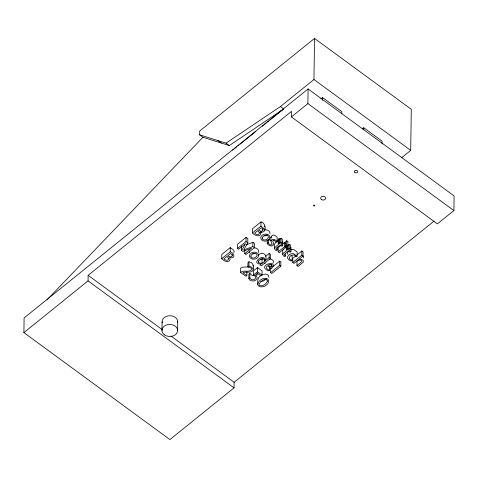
<?xml version="1.0" encoding="UTF-8"?>
<svg xmlns="http://www.w3.org/2000/svg" width="478" height="478" viewBox="0 0 478 478"><rect width="100%" height="100%" fill="white"/><g stroke="black" fill="none" stroke-linecap="round" stroke-linejoin="round"><path stroke-width="0.72" d="M232.302 255.808L231.908 254.553L230.593 253.471L227.767 255.748C228.974 256.871 231.286 257.475 232.302 255.808L232.326 254.398M262.996 230.109L262.595 228.854L261.281 227.773L258.461 230.049C259.668 231.173 261.98 231.776 262.996 230.109L263.014 228.699M23.9 332.616L24.103 317.954L308.101 88.95L454.1 195.92L453.897 210.577L437.4 223.877L291.401 116.907L291.478 111.362L88.131 275.334L88.054 280.879L23.9 332.616L169.899 439.581L234.053 387.849L234.13 382.304L433.994 221.147M161.958 330.573L162.078 321.861M177.631 330.328L177.75 321.616M199.649 134.844L226.034 143.143L280.431 106.54L283.723 108.954L229.326 145.557L202.947 137.258L199.649 134.844L199.702 131.014L314.536 38.419L411.289 109.307L410.716 150.391L401.526 157.806M230.288 247.598L230.229 251.822C235.367 253.418 235.26 259.279 229.434 257.493L230.187 259.417C228.962 263.665 223.573 260.874 221.75 258.664L221.81 254.433L230.288 247.598C231.513 248.787 235.206 250.209 233.909 252.468M244.742 253.681L251.637 248.118L242.836 251.41L241.605 250.508L245.555 243.637L238.642 249.211L237.554 248.411L237.614 244.186L246.092 237.351L247.849 238.642L247.795 242.866L243.714 249.976L252.832 246.558L254.404 247.712L245.925 254.547L244.742 253.681L244.79 250.155M246.905 272.006L246.857 275.525L245.865 276.326L240.53 272.418L240.589 268.194L242.495 267.16L248.602 266.915M241.605 250.508L241.665 246.284M237.554 248.411L246.033 241.575L246.092 237.351M240.53 272.418C243.493 269.55 248.68 272.884 251.482 269.741L251.398 268.469L250.795 267.871L247.915 266.808L247.974 262.583L248.972 261.777C253.501 262.153 254.481 267.399 252.707 270.799C250.119 273.494 246.027 271.146 242.961 272.675L246.857 275.525M247.915 266.808L248.913 266.007L248.972 261.777M249.88 273.506L249.821 277.73C251.96 282.6 259.339 277.7 253.352 275.113L253.412 270.889L257.54 267.561L262.075 270.883L262.016 275.113L261.03 275.908L257.54 273.35L255.306 275.149C261.293 279.283 251.243 283.962 248.817 278.543L248.871 274.318L249.88 273.506L252.151 275.495L254.087 275.442M252.444 232.959L252.504 228.735L260.982 221.9C266.521 222.927 266.909 234.304 260.128 231.794L260.88 233.718C259.656 237.966 254.266 235.176 252.444 232.959L260.922 226.124L260.982 221.9M252.832 246.558L252.892 242.334L246.379 244.772M254.404 247.712L254.463 243.487L252.892 242.334M253.352 275.113L257.481 271.785L257.54 267.561M257.767 284.308C258.269 279.809 265.768 275.782 268.767 280.198C269.275 284.715 262.697 288.545 258.855 286.173A3.376 2.593 0.8 0 1 257.767 284.308C257.558 281.381 257.451 277.861 260.271 276.081M264.866 259.709L264.842 261.119L261.98 263.426L259.01 262.828L258.479 262.231L258.496 260.821M261.98 263.426L262.04 259.201L263.187 258.275M265.619 260.492C263.599 251.924 249.785 264.507 261.275 263.993L260.104 264.937L261.305 265.816L270.351 258.52L270.411 254.296L269.21 253.418L269.15 257.642L265.619 260.492C267.644 254.762 262.852 251.225 258.341 254.888M276.141 242.274C275.477 241.294 273.822 239.598 272.705 240.918L273.81 244.294C272.789 247.449 268.301 245.776 267.208 243.445L267.256 239.92M271.014 241.02C271.91 238.152 275.884 239.55 277.085 241.515L277.138 237.291C271.48 230.964 269.084 239.586 272.131 244.073L272.06 244.401C270.727 245.895 268.732 243.977 268.242 242.609L268.283 239.789M269.604 270.213C267.537 269.897 265.003 267.561 267.322 265.708L271.468 268.75C279.732 258.568 255.33 265.332 268.714 270.936L269.604 270.213L269.652 266.694M272.92 266.575L279.702 261.108L280.897 261.98L280.837 266.204L271.791 273.5L270.602 272.627L270.656 268.403M271.122 267.19L272.084 265.887L271.492 264.788L269.986 264.352L268.224 265.063L271.122 267.19L271.163 264.376M277.3 247.126L277.264 249.946L276.481 250.574L275.382 249.988L274.456 248.554L274.515 244.33L275.376 242.854L278.513 240.326M274.456 248.554L275.322 247.078L278.973 244.127L278.148 243.523L278.208 239.299L279.056 238.618L279.881 239.221L279.821 243.445L278.997 242.842L279.056 238.618M285.623 246.272L285.605 247.682L279.385 252.701L278.19 251.822L278.25 247.598L281.076 245.322M270.602 272.627L279.648 265.332L279.702 261.108M279.821 243.445L280.95 242.537L281.01 238.313L282.313 239.096L282.253 243.32L281.016 244.318L282.737 245.578L281.889 246.266L280.168 245.005L276.254 248.267L276.2 249.163L277.264 249.946M282.737 245.578L282.791 241.354M285.521 253.155L285.486 255.969L284.703 256.596L283.603 256.011L282.683 254.577L282.743 250.353L283.603 248.877M278.19 251.822L284.41 246.809L284.47 242.585L285.665 243.457M285.539 245.901L285.599 241.671L286.728 240.763L287.923 241.635L287.864 245.859L286.734 246.773L285.539 245.901L286.669 244.987L286.728 240.763M282.683 254.577L283.544 253.101L287.194 250.155L286.376 249.552L286.424 246.027M286.376 249.552L287.218 248.865L287.26 246.051M287.218 248.865L288.043 249.468L288.103 245.244L289.232 244.336L290.534 245.118L290.475 249.349L289.238 250.347L290.959 251.601L290.11 252.288L288.389 251.028L284.476 254.29L284.422 255.192L285.486 255.969M288.043 249.468L289.172 248.56L289.232 244.336M290.959 251.601L291.018 247.377M292.142 260.259C284.828 258.819 293.677 251.53 296.121 256.937L297.065 256.178L293.946 253.908A3.794 2.916 0.8 0 0 291.425 253.758L289.811 254.392L287.959 256.142A4.583 3.519 0.8 0 0 287.619 258.144L288.837 259.847L291.168 261.042L292.142 260.259L292.201 256.029L291.048 255.646M297.346 254.631L301.869 250.986L303.064 251.858L303.004 256.083L299.007 259.303L301.038 259.285L302.628 259.942L303.267 260.612L303.261 262.117L298.141 266.443L296.946 265.571L301.588 261.741A1.105 0.848 0.8 0 0 301.409 260.546L300.005 260.044L297.985 260.128L293.958 263.378L292.763 262.506L292.823 258.275L295.649 255.999M296.946 265.571L297.005 261.341L299.061 259.691M297.065 256.178L297.125 251.948L294.006 249.683A3.794 2.916 0.8 0 0 291.484 249.534L290.666 249.779M292.763 262.506L301.809 255.21L301.869 250.986M291.401 116.907L307.898 103.607L308.101 88.95M280.431 106.54L313.962 79.503L314.536 38.419M322.525 100.362L322.566 97.56L341.806 111.655L341.776 113.758M382.018 143.95L382.059 141.147L363.74 127.728L362.252 128.929M253.25 265.081L253.077 266.103M268.911 277.443C269.323 273.416 263.563 273.338 261.281 275.352M269.962 233.814C270.56 231.035 266.981 229.303 264.639 229.918M249.504 251.022L249.713 252.934M264.937 225.945L264.603 226.769M303.321 257.893L303.327 256.387L302.688 255.718M273.691 240.685L273.87 240.07M258.329 252.504C259.811 249.952 256.495 247.616 254.135 247.855M260.845 232.971L261.609 231.705M273.028 263.073C274.713 260.863 271.582 258.729 269.496 259.148M256.764 275.34L257.319 274.145L257.104 272.848M47.155 299.682L202.947 137.258M289.094 250.705L288.019 251.912A4.583 3.519 0.8 0 0 287.678 253.92L287.911 254.541M266.276 278.829L263.605 280.921L260.833 281.697M232.571 150.206L233.73 149.267M234.895 148.329L236.64 146.925M237.799 145.987L238.964 145.049M240.129 144.111L255.24 131.928M262.219 126.3L263.378 125.361M264.543 124.423L266.288 123.019M267.447 122.081L268.612 121.143M269.771 120.205L283.723 108.954M320.852 98.94L322.566 97.56M221.75 258.664L230.229 251.822M267.208 243.445L268.242 242.609M279.881 239.221L281.01 238.313M278.148 243.523L278.997 242.842M265.678 256.268L269.21 253.418M282.773 243.953L284.47 242.585M285.169 247.61L286.734 246.349M248.817 278.543L249.821 277.73M267.28 234.758L264.997 235.875L263.952 235.803M254.762 253.573L252.605 253.854M271.456 240.673L270.321 240.607L268.983 239.514M262.04 259.201L260.307 259.118M248.913 266.007L251.81 267.31L253.191 269.311M280.95 242.537L282.253 243.32M289.172 248.56L290.475 249.349M313.962 79.503L410.716 150.391M307.898 103.607L453.897 210.577M226.034 143.143L229.326 145.557M218.076 140.64L221.368 143.053M301.809 255.21L303.004 256.083M260.922 226.124L264.316 228.795L264.878 230.175M286.669 244.987L287.864 245.859M284.41 246.809L285.605 247.682M269.15 257.642L270.351 258.52M279.648 265.332L280.837 266.204M246.033 241.575L247.795 242.866M257.481 271.785L262.016 275.113M88.131 275.334L162.03 329.479M171.046 336.082L234.13 382.304M88.054 280.879L234.053 387.849M264.842 261.119C264.465 257.278 259.285 258.807 258.413 261.55L258.479 262.231M264.92 263.008L265.009 263.689M271.074 236.795L271.151 237.476M363.74 127.728L363.8 129.897M162.239 322.901A7.839 6.023 0.8 0 1 169.702 315.713A7.839 6.023 0.8 0 1 177.673 322.662M250.789 256.1C251.368 259.608 256.543 257.977 257.2 255.246C256.596 251.733 251.47 253.382 250.789 256.1M262.129 238.05C262.715 241.557 267.883 239.926 268.546 237.196C267.937 233.682 262.816 235.331 262.129 238.05M228.645 258.341L228.621 259.19C227.653 261.221 225.078 260.068 223.913 258.861L227.008 256.363L228.645 258.341M259.339 232.643L259.309 233.485C258.347 235.523 255.766 234.369 254.607 233.162L257.696 230.665L259.339 232.643M258.664 255.437C258.072 259.996 250.012 260.731 249.331 255.903C249.94 251.35 257.941 250.627 258.664 255.437M270.004 237.387C269.419 241.952 261.358 242.681 260.677 237.853C261.287 233.3 269.287 232.577 270.004 237.387M267.584 280.945C266.371 283.55 262.834 286.943 259.715 285.497A1.9 1.458 0.8 0 1 259.1 284.267C259.966 281.572 265.953 276.792 267.584 280.945M314.416 205.887L313.95 205.94A0.621 0.478 0.8 0 1 313.915 205.02L314.387 205.062A0.621 0.478 0.8 0 1 314.416 205.887M164.408 334.797A7.839 6.023 0.8 0 0 177.422 331.893A7.839 6.023 0.8 0 0 167.557 324.664A7.839 6.023 0.8 0 0 164.408 334.797M354.963 172.522A1.649 1.267 0.8 0 0 357.705 171.907A1.649 1.267 0.8 0 0 355.626 170.389A1.649 1.267 0.8 0 0 354.963 172.522M321.455 199.541A2.474 1.9 0.8 0 0 325.566 198.627A2.474 1.9 0.8 0 0 322.447 196.344A2.474 1.9 0.8 0 0 321.455 199.541"/></g></svg>
